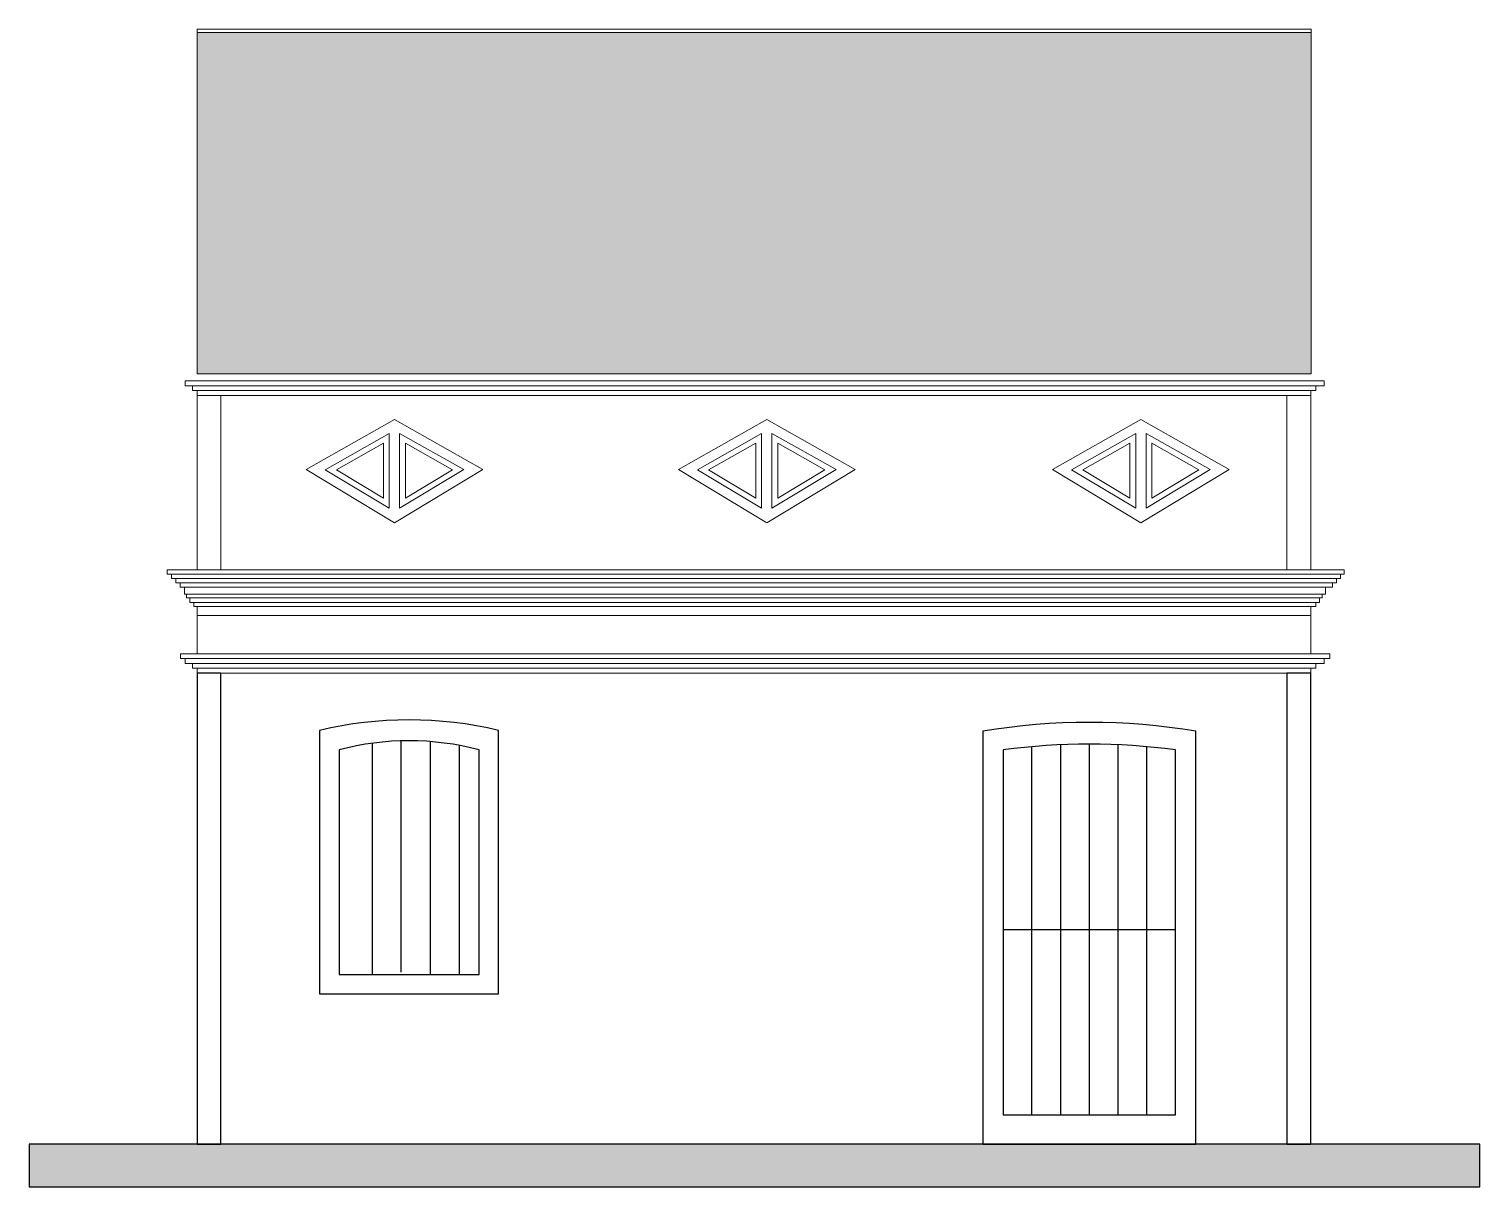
# Model space of a CAD drawing. Header units: millimetres. Extents: x 10125 to 19045, y -826 to 6294.
import ezdxf

# ---------------------------------------------------------------- set-up
doc = ezdxf.new("R2010")
doc.units = ezdxf.units.MM
for name, color, linetype, lineweight in [('A-ALV-___-___-EXI', 250, 'Continuous', 25), ('A-BAS-___-___-EXI', 250, 'Continuous', 25), ('A-COB-___-___-EXI', 250, 'Continuous', 13), ('A-JAN-___-___-EXI', 250, 'Continuous', 25), ('A-POR-___-___-EXI', 250, 'Continuous', 25)]:
    doc.layers.add(name, color=color, linetype=linetype, lineweight=lineweight)

msp = doc.modelspace()

# ---------------------------------------------------------------- hatches: boundary and pattern name
at = {"layer": 'A-BAS-___-___-EXI', "true_color": 0xcb9898}
msp.add_hatch(color=253, dxfattribs=at).paths.add_polyline_path([(10124.5, -826.1), (19044.5, -826.1), (19044.5, -563), (10124.5, -563)])
at = {"layer": 'A-COB-___-___-EXI'}
h = msp.add_hatch(dxfattribs=at)
h.set_pattern_fill('FP_1', color=256, style=0, pattern_type=2)
h.set_pattern_definition([(298.036, (27234.223, 3627.816), (249.46535, -384.99382), [5.674, -561.747]), (0, (27219.55, 3622.81), (0, 83.473), [17.335, -249.364]), (281.196, (27227.555, 3669.97), (266.55146352, -1334.75388816), [48.077, -9567.32]), (0, (27015.53, 3629.07), (0, 83.473), [46.672, -220.027]), (0, (27015.53, 3622.81), (0, 83.473), [45.339, -221.361]), (313.787, (27211.553, 3631.155), (245.5655, -228.36514), [11.563, -1144.696]), (334.04, (27199.552, 3636.998), (513.7420663, -240.8500885), [13.348, -2656.322]), (343.992, (27183.55, 3641.589), (2915.2498106, -829.4192427), [16.648, -3312.864]), (353.696, (27160.88, 3644.094), (791.3240873, -82.5092238), [22.807, -4538.671]), (357.44, (27148.879, 3649.937), (257.095793, 0.430101), [18.688, -1850.078]), (353.422, (27167.548, 3649.102), (2925.5909271, -332.9711657), [25.504, -5075.372]), (345.943, (27192.884, 3646.18), (1022.628606, -239.355872), [20.62, -1354.046]), (335.523, (27212.887, 3641.172), (2383.397643, -1077.4336855), [16.117, -3207.293]), (78.804, (27060.868, 3622.808), (1600.4306272, 8097.6507136), [48.077, -9567.32]), (77.573, (27070.202, 3586.497), (267.476373, 1255.558789), [37.182, -2441.598]), (282.427, (27219.554, 3622.808), (265.9460506, -1165.1458203), [37.182, -2441.598]), (0, (27138.21, 3644.09), (0, 83.473), [22.669, -244.03]), (7.507, (27112.874, 3640.755), (1875.8033015, 251.5809965), [25.556, -5085.556]), (15.732, (27099.539, 3636.998), (288.864766, 89.7180315), [13.854, -2756.935]), (23.662, (27086.204, 3631.155), (571.583472, 267.150123), [14.559, -1441.34]), (46.213, (27078.203, 3622.808), (554.54121, 606.357458), [11.563, -1144.696]), (0, (27060.87, 3622.81), (0, 83.473), [17.335, -249.364]), (61.964, (27060.868, 3622.808), (17.23788, 115.84259), [5.674, -561.747]), (45.044, (27063.535, 3627.816), (1080.484666, 1098.840336), [9.437, -1877.881]), (24.477, (27070.202, 3634.494), (550.3178873, 258.1155132), [16.117, -3207.293]), (14.057, (27084.871, 3641.172), (310.872434, 94.532715), [20.62, -1354.046]), (6.578, (27104.873, 3646.18), (2141.7061073, 251.3634424), [25.504, -5075.372]), (2.56, (27130.21, 3649.102), (1609.804171, 83.8995435), [18.688, -1850.078]), (314.956, (27227.555, 3634.494), (253.024741, -236.718769), [9.437, -1877.881]), (0, (27235.56, 3629.07), (0, 83.473), [46.672, -220.027]), (0, (27236.89, 3622.81), (0, 83.473), [45.339, -221.361])])
h.paths.add_polyline_path([(11157.3, 4172.6), (18007.3, 4172.6), (18007.3, 6272.5), (11157.3, 6272.5)])

# ---------------------------------------------------------------- linework, layer by layer
at = {"layer": 'A-ALV-___-___-EXI'}
for points in [[(11304, -563), (11304, 2333.7), (11157.3, 2333.7), (11157.3, -563)], [(18004, -563), (18004, 2333.7), (17857.3, 2333.7), (17857.3, -563)]]:
    msp.add_lwpolyline(points, close=True, dxfattribs=at)
at = {"layer": 'A-BAS-___-___-EXI'}
msp.add_lwpolyline([(19044.5, -563), (10124.5, -563), (10124.5, -826.1), (19044.5, -826.1)], close=True, dxfattribs=at)
at = {"layer": 'A-COB-___-___-EXI'}
for p, q in [((18007.3, 6272.5), (11157.3, 6272.5)), ((11304, 2969.3), (11304, 4040.7)), ((17857.3, 2969.3), (17857.3, 4040.7)), ((12339.3, 3807.3), (12339.3, 3767.3)), ((12339.3, 3767.3), (12339.3, 3347.3)), ((14628, 3807.3), (14628, 3767.3)), ((14628, 3767.3), (14628, 3347.3)), ((16928, 3807.3), (16928, 3767.3)), ((16928, 3767.3), (16928, 3347.3)), ((11594.1, 2766.5), (16691, 2766.5)), ((11157.3, 2333.7), (11175.6, 2333.7))]:
    msp.add_line(p, q, dxfattribs=at)
for points in [[(11157.3, 4172.6), (18007.3, 4172.6), (18007.3, 6293.5), (11157.3, 6293.5)], [(12371.2, 3891.7), (11828.1, 3584.4), (12370.8, 3258.3), (12913.9, 3584.7)], [(14660, 3891.7), (14116.8, 3584.4), (14659.5, 3258.3), (15202.7, 3584.7)], [(16960, 3891.7), (16416.8, 3584.4), (16959.5, 3258.3), (17502.7, 3584.7)], [(12339.3, 3347.3), (11945, 3584.2), (12339.3, 3807.3), (12339.3, 3767.3)], [(12303.1, 3409.3), (12013.8, 3583.1), (12303.1, 3746.8)], [(12402.8, 3347.5), (12797.1, 3584.4), (12402.8, 3807.5), (12402.8, 3767.5)], [(12439, 3409.6), (12728.3, 3583.4), (12439, 3747.1)], [(14628, 3347.3), (14233.7, 3584.2), (14628, 3807.3), (14628, 3767.3)], [(14591.8, 3409.3), (14302.5, 3583.1), (14591.8, 3746.8)], [(14691.5, 3347.5), (15085.8, 3584.4), (14691.5, 3807.5), (14691.5, 3767.5)], [(14727.7, 3409.6), (15017, 3583.4), (14727.7, 3747.1)], [(16928, 3347.3), (16533.7, 3584.2), (16928, 3807.3), (16928, 3767.3)], [(16891.8, 3409.3), (16602.5, 3583.1), (16891.8, 3746.8)], [(16991.5, 3347.5), (17385.8, 3584.4), (16991.5, 3807.5), (16991.5, 3767.5)], [(17027.7, 3409.6), (17317, 3583.4), (17027.7, 3747.1)], [(18210.4, 2942.4), (10973.3, 2942.4), (10973.3, 2969.3), (18210.4, 2969.3)], [(18187.8, 2915.6), (11000.1, 2915.6), (11000.1, 2942.4), (18187.8, 2942.4)], [(18163.4, 2888.7), (11027, 2888.7), (11027, 2915.6), (18163.4, 2915.6)], [(18138.4, 2861.8), (11053.9, 2861.8), (11053.9, 2888.7), (18138.4, 2888.7)], [(18095.4, 2818.8), (11079.5, 2818.8), (11079.5, 2861.8), (18095.4, 2861.8)], [(18075.2, 2796), (11093.2, 2796), (11093.2, 2818.8), (18075.2, 2818.8)], [(18121, 2422.6), (11054.8, 2422.6), (11054.8, 2452.2), (18121, 2452.2)]]:
    msp.add_lwpolyline(points, close=True, dxfattribs=at)
for points in [[(11084.4, 4100), (18086, 4100), (18086, 4129.6), (11084.4, 4129.6), (11084.4, 4100), (11175.6, 4100)], [(18035.9, 4100), (18035.9, 4070.4), (11130, 4070.4), (11130, 4100)], [(11157.3, 2969.3), (11157.3, 4040.7), (11157.3, 4070.4)], [(18004, 4040.7), (11157.3, 4040.7), (11175.6, 4040.7)], [(18004, 2969.3), (18004, 4040.7), (18004, 4070.4)], [(11113.7, 2766.5), (18058.4, 2766.5), (18058.4, 2796), (11113.7, 2796), (11113.7, 2766.5), (11195.7, 2766.5)], [(18035.8, 2766.5), (18035.8, 2743.6), (11137.2, 2743.6), (11137.2, 2766.5)], [(11157.3, 2452.2), (11157.3, 2687.2), (11157.3, 2743.6)], [(18004, 2687.2), (11157.3, 2687.2), (11195.7, 2687.2)], [(18004, 2452.2), (18004, 2687.2), (18004, 2743.6)], [(11084.4, 2393), (18086, 2393), (18086, 2422.6), (11084.4, 2422.6), (11084.4, 2393), (11175.6, 2393)], [(18035.9, 2393), (18035.9, 2363.4), (11130, 2363.4), (11130, 2393)], [(11157.3, 2363.4), (11157.3, 2333.7), (18004, 2333.7), (18004, 2363.4)]]:
    msp.add_lwpolyline(points, dxfattribs=at)
at = {"layer": 'A-JAN-___-___-EXI'}
for p, q in [((12236, 481), (12236, 1902.3)), ((12411, 1916.9), (12411, 495.5)), ((12591, 1912.5), (12591, 481)), ((12771, 481), (12771, 1888.5))]:
    msp.add_line(p, q, dxfattribs=at)
for points in [[(11911, 361), (13011, 361), (13011, 1981, 0.118114), (11911, 1981)], [(12031, 481), (12891, 481), (12891, 1861, 0.131678), (12031, 1861)]]:
    msp.add_lwpolyline(points, format="xyb", close=True, dxfattribs=at)
at = {"layer": 'A-POR-___-___-EXI'}
for p, q in [((16289.9, -383), (16289.9, 1881.1)), ((16466.6, 1892.7), (16466.6, -383)), ((16643.2, -383), (16643.2, 1896.6)), ((16819.9, -383), (16819.9, 1892.7)), ((16996.6, -383), (16996.6, 1881.1)), ((16113.2, 757), (17173.2, 757))]:
    msp.add_line(p, q, dxfattribs=at)
for points in [[(15988.2, -563), (17298.2, -563), (17298.2, 1975.6, 0.084012), (15988.2, 1975.6)], [(16113.2, -383), (17173.2, -383), (17173.2, 1861.5, 0.066346), (16113.2, 1861.5)]]:
    msp.add_lwpolyline(points, format="xyb", close=True, dxfattribs=at)

doc.saveas('drawing.dxf')
